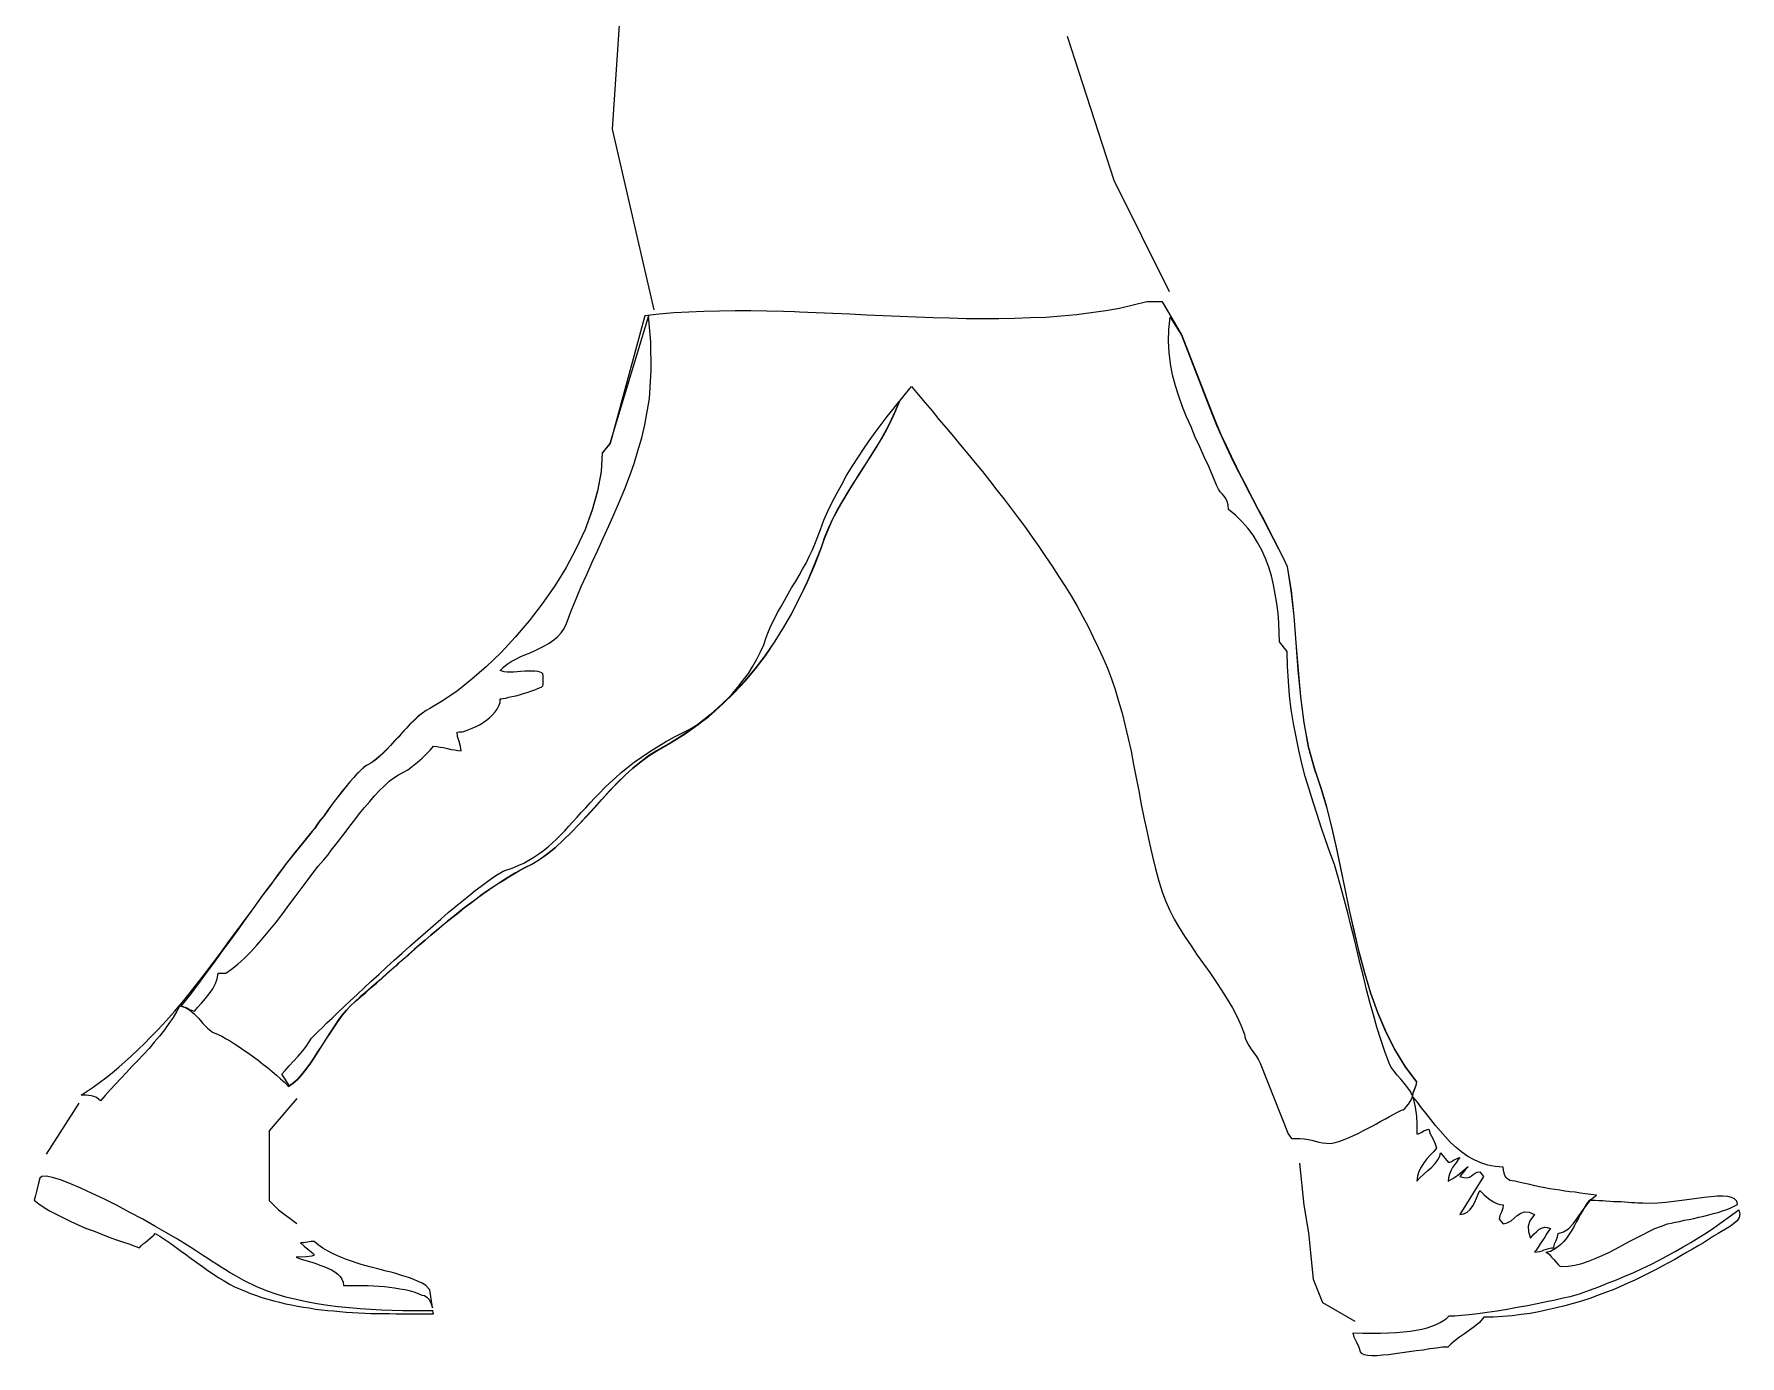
# Model space of a CAD drawing. Extents: x 137.46 to 138.64, y 53.82 to 55.56.
# Drawn here: x 137.465 to 138.64, y 53.819 to 54.73 of the extents above; entities that cross this region are included whole.
import ezdxf

# ---------------------------------------------------------------- set-up
doc = ezdxf.new("R2010")
doc.units = 0
doc.layers.get('0').update_dxf_attribs({"linetype": 'CONTINUOUS'})

msp = doc.modelspace()

# ---------------------------------------------------------------- linework, layer by layer
for p, q in [((137.4955, 53.9933), (137.4731, 53.9582)), ((137.6457, 53.9965), (137.6266, 53.9742)), ((137.6266, 53.9742), (137.6266, 53.9518)), ((137.6266, 53.9518), (137.6266, 53.9262)), ((138.3364, 53.9518), (138.3395, 53.923)), ((137.6266, 53.9262), (137.633, 53.9198)), ((137.633, 53.9198), (137.6457, 53.9102)), ((138.3395, 53.923), (138.3427, 53.9039)), ((138.3427, 53.9039), (138.3459, 53.8719)), ((138.3459, 53.8719), (138.3523, 53.8559)), ((138.3523, 53.8559), (138.3747, 53.8431))]:
    msp.add_line(p, q)
for points in [[(137.8919, 54.5398), (137.8632, 54.6644), (137.8727, 54.805), (137.8727, 54.8434), (137.8632, 54.8754)], [(138.1765, 54.7284), (138.2085, 54.6293), (138.2468, 54.5526)]]:
    msp.add_lwpolyline(points)
at = {"linetype": 'CONTINUOUS'}
for points in [[(137.5649, 54.0602), (137.5684, 54.0594), (137.5719, 54.0574), (137.575, 54.0547), (137.5781, 54.0516), (137.581, 54.0481), (137.5842, 54.045), (137.5876, 54.0422), (137.5915, 54.0406), (137.594, 54.0393), (137.597, 54.0376), (137.5999, 54.036), (137.6028, 54.034), (137.606, 54.032), (137.6092, 54.0298), (137.6125, 54.0276), (137.6158, 54.0252), (137.619, 54.0228), (137.6223, 54.0202), (137.6255, 54.0177), (137.6287, 54.0151), (137.6316, 54.0125), (137.6345, 54.01), (137.6375, 54.0074), (137.64, 54.0048), (137.6431, 54.007), (137.6461, 54.0096), (137.649, 54.0127), (137.6517, 54.0162), (137.6547, 54.0201), (137.6574, 54.0243), (137.6602, 54.0285), (137.6631, 54.0329), (137.6659, 54.0373), (137.6686, 54.0417), (137.6714, 54.0459), (137.6743, 54.0501), (137.677, 54.0539), (137.68, 54.0574), (137.6829, 54.0605), (137.686, 54.0633), (137.6895, 54.0664), (137.6932, 54.0695), (137.6968, 54.0726), (137.7005, 54.0759), (137.7041, 54.0792), (137.7078, 54.0825), (137.7115, 54.0858), (137.7153, 54.0891), (137.719, 54.0924), (137.7228, 54.0957), (137.7267, 54.099), (137.7303, 54.1023), (137.7342, 54.1056), (137.738, 54.1089), (137.7419, 54.1122), (137.7457, 54.1155), (137.7496, 54.1186), (137.7534, 54.1217), (137.7575, 54.1248), (137.7613, 54.128), (137.7651, 54.1309), (137.769, 54.1338), (137.7728, 54.1366), (137.7767, 54.1393), (137.7805, 54.1421), (137.7844, 54.1446), (137.7884, 54.147), (137.7923, 54.1494), (137.7961, 54.1518), (137.7998, 54.154), (137.8036, 54.156), (137.8075, 54.1578), (137.813, 54.1611), (137.8185, 54.1651), (137.824, 54.1695), (137.8293, 54.1745), (137.8346, 54.1798), (137.8401, 54.1853), (137.8454, 54.191), (137.8507, 54.1968), (137.8558, 54.2025), (137.8611, 54.2084), (137.8666, 54.2139), (137.8719, 54.2192), (137.8773, 54.2241), (137.8828, 54.2285), (137.8882, 54.2326), (137.8937, 54.236), (137.9036, 54.2417), (137.9132, 54.2478), (137.9221, 54.2542), (137.9309, 54.2611), (137.9392, 54.2683), (137.9471, 54.276), (137.9546, 54.284), (137.9617, 54.2926), (137.9685, 54.3014), (137.9749, 54.3108), (137.9809, 54.3207), (137.9868, 54.3309), (137.9923, 54.3416), (137.9976, 54.3525), (138.0026, 54.3641), (138.0071, 54.3762), (138.0093, 54.3828), (138.0121, 54.3894), (138.015, 54.3958), (138.0183, 54.402), (138.0218, 54.4082), (138.0255, 54.4145), (138.0293, 54.4205), (138.0333, 54.4267), (138.0372, 54.4328), (138.041, 54.4388), (138.0449, 54.4451), (138.0487, 54.4513), (138.0522, 54.4575), (138.0555, 54.4639), (138.0584, 54.4705), (138.0612, 54.4771), (138.0692, 54.487), (138.0738, 54.4815), (138.0786, 54.4758), (138.0833, 54.4702), (138.0881, 54.4643), (138.0931, 54.4586), (138.098, 54.4526), (138.1029, 54.4467), (138.1079, 54.4407), (138.113, 54.4344), (138.118, 54.4284), (138.1229, 54.4222), (138.128, 54.4157), (138.133, 54.4093), (138.1379, 54.4029), (138.1427, 54.3965), (138.1476, 54.3899), (138.1524, 54.3833), (138.157, 54.3767), (138.1616, 54.3699), (138.1661, 54.3632), (138.1705, 54.3564), (138.1749, 54.3496), (138.1792, 54.3427), (138.1832, 54.3357), (138.187, 54.3287), (138.1909, 54.3216), (138.1944, 54.3144), (138.1978, 54.3073), (138.2009, 54.3002), (138.2041, 54.293), (138.207, 54.2857), (138.2096, 54.2783), (138.2119, 54.2703), (138.2143, 54.2619), (138.2163, 54.2533), (138.2184, 54.2446), (138.2204, 54.2357), (138.2222, 54.2265), (138.224, 54.2175), (138.2259, 54.2084), (138.2275, 54.199), (138.2293, 54.1901), (138.2312, 54.1809), (138.2332, 54.1721), (138.2352, 54.1633), (138.2372, 54.1547), (138.2396, 54.1463), (138.242, 54.1382), (138.2444, 54.1322), (138.2471, 54.1259), (138.2502, 54.1199), (138.2539, 54.1138), (138.2577, 54.1076), (138.2618, 54.1016), (138.266, 54.0953), (138.2704, 54.0893), (138.2746, 54.0833), (138.2788, 54.077), (138.2828, 54.071), (138.2867, 54.0649), (138.2903, 54.0589), (138.2935, 54.0527), (138.2962, 54.0466), (138.2986, 54.0406), (138.299, 54.038), (138.3001, 54.0354), (138.3015, 54.0329), (138.3032, 54.0305), (138.305, 54.0279), (138.3068, 54.0254), (138.3083, 54.023), (138.3094, 54.0208), (138.3286, 53.9722), (138.331, 53.9688), (138.3367, 53.9688), (138.3396, 53.9686), (138.3424, 53.9682), (138.3449, 53.9677), (138.3473, 53.9671), (138.3499, 53.9664), (138.3524, 53.966), (138.355, 53.9656), (138.3579, 53.9655), (138.3611, 53.9662), (138.3642, 53.9671), (138.3673, 53.9682), (138.3706, 53.9695), (138.3737, 53.971), (138.377, 53.9724), (138.3801, 53.9741), (138.3834, 53.9757), (138.3865, 53.9774), (138.3896, 53.979), (138.3926, 53.9808), (138.3957, 53.9825), (138.3986, 53.9841), (138.4014, 53.9856), (138.4041, 53.9871), (138.4067, 53.9884), (138.4078, 53.9887), (138.4091, 53.9896), (138.4103, 53.9909), (138.4116, 53.9926), (138.4127, 53.9944), (138.4136, 53.996), (138.4144, 53.9977), (138.4145, 53.9988), (138.4151, 54.0008), (138.416, 54.0032), (138.4169, 54.0056), (138.4173, 54.008), (138.4092, 54.0188), (138.4021, 54.0305), (138.3959, 54.0428), (138.3904, 54.0558), (138.3856, 54.0691), (138.3814, 54.0831), (138.3776, 54.0974), (138.3742, 54.1118), (138.371, 54.1263), (138.368, 54.141), (138.3649, 54.1554), (138.362, 54.1697), (138.3587, 54.1836), (138.3552, 54.1974), (138.3514, 54.2104), (138.3471, 54.223), (138.3427, 54.2386), (138.3396, 54.2555), (138.3374, 54.2732), (138.3358, 54.2917), (138.3343, 54.3104), (138.3329, 54.3287), (138.3308, 54.3465), (138.3283, 54.363), (138.3253, 54.369), (138.3222, 54.3753), (138.3189, 54.3819), (138.3154, 54.3886), (138.3118, 54.3956), (138.3081, 54.4026), (138.3043, 54.4097), (138.3006, 54.417), (138.2968, 54.4244), (138.2931, 54.4317), (138.2896, 54.4388), (138.2861, 54.4462), (138.2828, 54.4533), (138.2797, 54.4603), (138.277, 54.4672), (138.2744, 54.4738), (138.2555, 54.5227), (138.2488, 54.5341), (138.242, 54.5454), (138.2312, 54.5454), (138.222, 54.5431), (138.2125, 54.5409), (138.203, 54.5392), (138.1929, 54.5378), (138.1828, 54.5365), (138.1724, 54.5356), (138.1619, 54.5346), (138.1511, 54.5343), (138.1403, 54.5339), (138.1293, 54.5337), (138.1181, 54.5337), (138.1068, 54.5337), (138.0954, 54.5341), (138.0841, 54.5343), (138.0725, 54.5348), (138.0612, 54.5352), (138.0496, 54.5357), (138.0381, 54.5363), (138.0266, 54.5368), (138.015, 54.5374), (138.0035, 54.5379), (137.9921, 54.5383), (137.9921, 54.5383), (137.9885, 54.5385), (137.9809, 54.5387), (137.9809, 54.5387), (137.9696, 54.539), (137.9586, 54.5392), (137.9476, 54.5392), (137.9368, 54.539), (137.9262, 54.5388), (137.9157, 54.5383), (137.9055, 54.5378), (137.8954, 54.5368), (137.8855, 54.5357), (137.8615, 54.4478), (137.856, 54.4414), (137.8553, 54.4284), (137.8529, 54.4152), (137.8492, 54.402), (137.8443, 54.3886), (137.8382, 54.3754), (137.8313, 54.3624), (137.8234, 54.3498), (137.8148, 54.3373), (137.8058, 54.3256), (137.7961, 54.3144), (137.7864, 54.3038), (137.7763, 54.2941), (137.7662, 54.2853), (137.7563, 54.2774), (137.7466, 54.2707), (137.7373, 54.2652), (137.7347, 54.2637), (137.7322, 54.262), (137.7294, 54.2599), (137.7269, 54.2573), (137.7241, 54.2547), (137.7214, 54.2518), (137.7186, 54.2489), (137.7159, 54.2457), (137.7129, 54.2428), (137.7102, 54.2397), (137.7074, 54.237), (137.7047, 54.2342), (137.7021, 54.2316), (137.6994, 54.2294), (137.6968, 54.2276), (137.6942, 54.2261), (137.692, 54.2247), (137.6898, 54.2227), (137.6875, 54.2203), (137.6849, 54.2177), (137.6823, 54.2146), (137.6796, 54.2115), (137.677, 54.208), (137.6743, 54.2045), (137.6715, 54.201), (137.669, 54.1976), (137.6666, 54.1941), (137.6642, 54.191), (137.6618, 54.1879), (137.6598, 54.1851), (137.658, 54.1825), (137.6563, 54.1805), (137.6505, 54.1734), (137.6446, 54.1659), (137.6387, 54.1585), (137.6331, 54.151), (137.6274, 54.1435), (137.6217, 54.1358), (137.6162, 54.1281), (137.6105, 54.1206), (137.6049, 54.1129), (137.5992, 54.1052), (137.5935, 54.0975), (137.5878, 54.09), (137.5821, 54.0823), (137.5763, 54.075), (137.5704, 54.0675), (137.5646, 54.0602), (137.5646, 54.0602), (137.5646, 54.06)], [(137.5658, 54.06), (137.5673, 54.0598), (137.5686, 54.0594), (137.5699, 54.0589), (137.5711, 54.0583), (137.5722, 54.0576), (137.5732, 54.0572), (137.5743, 54.0569), (137.5752, 54.0567), (137.5774, 54.0593), (137.5801, 54.0622), (137.5827, 54.0653), (137.5854, 54.0686), (137.5878, 54.0719), (137.5896, 54.0756), (137.5909, 54.079), (137.5915, 54.0827), (137.5968, 54.0827), (137.6008, 54.0855), (137.605, 54.0889), (137.6094, 54.0928), (137.6138, 54.0972), (137.6182, 54.1021), (137.6226, 54.1072), (137.627, 54.1126), (137.6316, 54.1182), (137.636, 54.1239), (137.6402, 54.1296), (137.6446, 54.1353), (137.6488, 54.141), (137.6529, 54.1465), (137.6567, 54.1516), (137.6605, 54.1565), (137.6642, 54.1609), (137.667, 54.1642), (137.6697, 54.1677), (137.6726, 54.1715), (137.6757, 54.1756), (137.6789, 54.1798), (137.6822, 54.184), (137.6856, 54.1884), (137.6889, 54.1928), (137.6924, 54.197), (137.6959, 54.201), (137.6992, 54.2049), (137.7027, 54.2086), (137.706, 54.2118), (137.7093, 54.215), (137.7126, 54.2175), (137.7157, 54.2195), (137.7188, 54.221), (137.7221, 54.223), (137.7254, 54.2254), (137.7289, 54.2282), (137.732, 54.2309), (137.7349, 54.2338), (137.7377, 54.2366), (137.7399, 54.2392), (137.7421, 54.239), (137.7444, 54.2386), (137.7468, 54.2382), (137.7494, 54.2377), (137.752, 54.237), (137.7543, 54.2366), (137.7567, 54.2362), (137.7589, 54.236), (137.7585, 54.239), (137.7576, 54.2424), (137.7565, 54.2459), (137.7562, 54.2489), (137.7578, 54.249), (137.7598, 54.2492), (137.7619, 54.2498), (137.7642, 54.2507), (137.7666, 54.2516), (137.7692, 54.2527), (137.7716, 54.254), (137.7741, 54.2555), (137.7763, 54.2571), (137.7785, 54.2587), (137.7805, 54.2608), (137.7824, 54.2628), (137.7838, 54.2648), (137.7849, 54.267), (137.7857, 54.2694), (137.7858, 54.2718), (137.7866, 54.2718), (137.7879, 54.2721), (137.7897, 54.2723), (137.7917, 54.2729), (137.7939, 54.2734), (137.7965, 54.274), (137.799, 54.2747), (137.8018, 54.2754), (137.8044, 54.2762), (137.8069, 54.2771), (137.8091, 54.2778), (137.8113, 54.2787), (137.813, 54.2795), (137.8144, 54.2802), (137.8152, 54.2809), (137.8155, 54.2817), (137.8155, 54.2879), (137.8152, 54.289), (137.8144, 54.2897), (137.8133, 54.2903), (137.8117, 54.2906), (137.8097, 54.291), (137.8075, 54.291), (137.8051, 54.291), (137.8027, 54.2908), (137.8001, 54.2906), (137.7976, 54.2904), (137.795, 54.2903), (137.7928, 54.2903), (137.7906, 54.2903), (137.7886, 54.2904), (137.7871, 54.2908), (137.7858, 54.2914), (137.788, 54.2937), (137.7906, 54.2958), (137.7934, 54.2976), (137.7965, 54.2992), (137.7996, 54.3007), (137.8029, 54.3022), (137.8064, 54.3036), (137.8098, 54.3051), (137.8131, 54.3067), (137.8164, 54.3084), (137.8196, 54.3102), (137.8227, 54.3124), (137.8254, 54.3146), (137.8278, 54.3174), (137.83, 54.3203), (137.8316, 54.3238), (137.8348, 54.3324), (137.8382, 54.3408), (137.8417, 54.3492), (137.8454, 54.3575), (137.8492, 54.3659), (137.8531, 54.3743), (137.8567, 54.3826), (137.8606, 54.391), (137.8644, 54.3994), (137.8681, 54.4079), (137.8716, 54.4165), (137.8749, 54.4251), (137.878, 54.4339), (137.8807, 54.4427), (137.8833, 54.4517), (137.8855, 54.4606), (137.8886, 54.4788), (137.8899, 54.4982), (137.8895, 54.5176), (137.8881, 54.5357), (137.8613, 54.4478), (137.856, 54.4412), (137.8553, 54.4282), (137.8529, 54.415), (137.8492, 54.4018), (137.8443, 54.3886), (137.8382, 54.3754), (137.8313, 54.3624), (137.8234, 54.3496), (137.8148, 54.3373), (137.8058, 54.3256), (137.7961, 54.3144), (137.7864, 54.3038), (137.7763, 54.2941), (137.7662, 54.2853), (137.7563, 54.2774), (137.7466, 54.2707), (137.7373, 54.2652), (137.7347, 54.2637), (137.7322, 54.2619), (137.7294, 54.2597), (137.7267, 54.2573), (137.7239, 54.2545), (137.7212, 54.2516), (137.7184, 54.2487), (137.7157, 54.2457), (137.7129, 54.2426), (137.7102, 54.2397), (137.7074, 54.2368), (137.7047, 54.234), (137.7019, 54.2316), (137.6992, 54.2294), (137.6966, 54.2276), (137.6941, 54.2261), (137.6919, 54.2247), (137.6897, 54.2227), (137.6873, 54.2203), (137.6847, 54.2175), (137.6822, 54.2146), (137.6794, 54.2113), (137.6768, 54.208), (137.6741, 54.2045), (137.6714, 54.201), (137.6688, 54.1976), (137.6664, 54.1941), (137.664, 54.1908), (137.6616, 54.1879), (137.6596, 54.1849), (137.6578, 54.1825), (137.6561, 54.1805), (137.6503, 54.1732), (137.6444, 54.1659), (137.6387, 54.1585), (137.6329, 54.151), (137.6274, 54.1433), (137.6217, 54.1358), (137.6162, 54.1281), (137.6105, 54.1204), (137.605, 54.1127), (137.5995, 54.105), (137.5939, 54.0975), (137.5884, 54.0898), (137.5829, 54.0823), (137.5772, 54.0748), (137.5715, 54.0673), (137.5658, 54.06)], [(138.4142, 53.9986), (138.4129, 54.0012), (138.4111, 54.0039), (138.4087, 54.0069), (138.4063, 54.0098), (138.4037, 54.0125), (138.4015, 54.0155), (138.3995, 54.0182), (138.3982, 54.0208), (138.3953, 54.0288), (138.3926, 54.0371), (138.3898, 54.0455), (138.3874, 54.0541), (138.3849, 54.0629), (138.3827, 54.0715), (138.3805, 54.0805), (138.3783, 54.0893), (138.3761, 54.0981), (138.3741, 54.1069), (138.3719, 54.1157), (138.3697, 54.1243), (138.3675, 54.1329), (138.3653, 54.1413), (138.3629, 54.1496), (138.3605, 54.1576), (138.3574, 54.1662), (138.3545, 54.1747), (138.3515, 54.1833), (138.3486, 54.1921), (138.3459, 54.2007), (138.3431, 54.2095), (138.3405, 54.2183), (138.3382, 54.2272), (138.336, 54.2364), (138.3341, 54.2456), (138.3323, 54.2549), (138.3308, 54.2644), (138.3297, 54.2741), (138.3288, 54.284), (138.3283, 54.2941), (138.3281, 54.3044), (138.3226, 54.311), (138.3224, 54.3177), (138.3222, 54.3243), (138.3217, 54.3309), (138.3209, 54.3375), (138.3198, 54.3439), (138.3186, 54.3503), (138.3171, 54.3566), (138.3153, 54.3626), (138.3131, 54.3685), (138.3105, 54.3742), (138.3076, 54.3795), (138.3045, 54.3846), (138.3008, 54.3895), (138.2968, 54.3941), (138.2924, 54.3983), (138.2876, 54.4022), (138.2874, 54.4055), (138.2867, 54.4079), (138.2858, 54.4099), (138.2845, 54.4115), (138.2832, 54.413), (138.2819, 54.4145), (138.2806, 54.4163), (138.2795, 54.4185), (138.2768, 54.4253), (138.274, 54.4319), (138.2709, 54.4386), (138.2678, 54.4454), (138.2647, 54.4522), (138.2618, 54.4592), (138.2587, 54.4661), (138.2559, 54.4731), (138.2533, 54.4804), (138.2511, 54.4876), (138.2491, 54.4951), (138.2477, 54.5026), (138.2467, 54.5105), (138.2462, 54.5183), (138.2464, 54.5264), (138.2473, 54.5348), (138.2552, 54.5225), (138.274, 54.4738), (138.2766, 54.4672), (138.2794, 54.4603), (138.2825, 54.4533), (138.2858, 54.4462), (138.2892, 54.4388), (138.2927, 54.4317), (138.2966, 54.4244), (138.3002, 54.417), (138.3041, 54.4097), (138.3077, 54.4026), (138.3114, 54.3956), (138.3151, 54.3886), (138.3186, 54.3819), (138.322, 54.3753), (138.3252, 54.369), (138.3281, 54.363), (138.3307, 54.3465), (138.3325, 54.3287), (138.3339, 54.3104), (138.3354, 54.2917), (138.3371, 54.2732), (138.3394, 54.2553), (138.3426, 54.2384), (138.347, 54.2228), (138.3512, 54.2102), (138.355, 54.1972), (138.3585, 54.1835), (138.3618, 54.1695), (138.3647, 54.1552), (138.3678, 54.1408), (138.3708, 54.1263), (138.3741, 54.1116), (138.3774, 54.0972), (138.3812, 54.0831), (138.3854, 54.0691), (138.3902, 54.0556), (138.3957, 54.0426), (138.4019, 54.0303), (138.4091, 54.0186), (138.4171, 54.0078), (138.4167, 54.0054), (138.4157, 54.003), (138.4147, 54.0008), (138.4142, 53.9986)], [(137.6406, 54.0052), (137.6353, 54.0131), (137.6376, 54.0158), (137.6404, 54.019), (137.6435, 54.0222), (137.6466, 54.0255), (137.6495, 54.029), (137.6521, 54.0323), (137.6543, 54.0354), (137.6558, 54.038), (137.6578, 54.04), (137.6604, 54.0426), (137.6633, 54.0453), (137.6664, 54.0486), (137.6701, 54.0519), (137.6739, 54.0558), (137.6781, 54.0596), (137.6825, 54.0638), (137.6873, 54.0682), (137.692, 54.0726), (137.697, 54.0774), (137.7023, 54.082), (137.7074, 54.0869), (137.7128, 54.0917), (137.7182, 54.0966), (137.7236, 54.1014), (137.7291, 54.1062), (137.7344, 54.1109), (137.7397, 54.1155), (137.745, 54.1201), (137.7499, 54.1245), (137.7549, 54.1285), (137.7597, 54.1325), (137.7642, 54.1362), (137.7686, 54.1397), (137.7727, 54.1428), (137.7763, 54.1455), (137.7798, 54.1481), (137.7829, 54.1501), (137.7855, 54.1518), (137.7879, 54.153), (137.7897, 54.1538), (137.7941, 54.1552), (137.7981, 54.1569), (137.802, 54.1587), (137.8056, 54.1607), (137.8091, 54.1628), (137.8124, 54.165), (137.8157, 54.1673), (137.8188, 54.1699), (137.8218, 54.1725), (137.8247, 54.1752), (137.8274, 54.178), (137.8304, 54.1809), (137.8331, 54.184), (137.8359, 54.1871), (137.8388, 54.1902), (137.8417, 54.1935), (137.8447, 54.1968), (137.8478, 54.2001), (137.8509, 54.2036), (137.8542, 54.2069), (137.8577, 54.2104), (137.8613, 54.214), (137.8652, 54.2175), (137.8692, 54.221), (137.8736, 54.2245), (137.8782, 54.2282), (137.8831, 54.2316), (137.8882, 54.2351), (137.8937, 54.2386), (137.8996, 54.2421), (137.9058, 54.2456), (137.9124, 54.2489), (137.9165, 54.2509), (137.9207, 54.2534), (137.9251, 54.2564), (137.9293, 54.2595), (137.9335, 54.2631), (137.9377, 54.267), (137.9417, 54.271), (137.9458, 54.2754), (137.9496, 54.2798), (137.9533, 54.2846), (137.9568, 54.2893), (137.9599, 54.2943), (137.9626, 54.2992), (137.9652, 54.3042), (137.9674, 54.3091), (137.969, 54.3141), (137.9707, 54.3183), (137.9725, 54.3227), (137.9747, 54.3269), (137.9769, 54.3313), (137.9793, 54.3355), (137.9817, 54.3397), (137.9842, 54.3441), (137.9866, 54.3483), (137.9892, 54.3525), (137.9918, 54.3569), (137.9941, 54.3612), (137.9965, 54.3654), (137.9987, 54.3698), (138.0007, 54.374), (138.0026, 54.3784), (138.0042, 54.3826), (138.0064, 54.3886), (138.0088, 54.3949), (138.0115, 54.4011), (138.0145, 54.4073), (138.0178, 54.4134), (138.0211, 54.4196), (138.0245, 54.4258), (138.0284, 54.4319), (138.0321, 54.4379), (138.0361, 54.4438), (138.0401, 54.4496), (138.0441, 54.4553), (138.0482, 54.4608), (138.0524, 54.4663), (138.0566, 54.4714), (138.0606, 54.4766), (138.0579, 54.47), (138.055, 54.4636), (138.0517, 54.4571), (138.0482, 54.4509), (138.0445, 54.4449), (138.0407, 54.4386), (138.0368, 54.4326), (138.033, 54.4266), (138.0289, 54.4203), (138.0253, 54.4143), (138.0216, 54.4081), (138.0181, 54.4018), (138.0148, 54.3956), (138.0119, 54.3892), (138.0092, 54.3826), (138.007, 54.376), (138.0022, 54.3641), (137.9972, 54.3525), (137.9921, 54.3414), (137.9866, 54.3307), (137.9808, 54.3207), (137.9745, 54.3108), (137.9681, 54.3014), (137.9613, 54.2926), (137.9542, 54.284), (137.9467, 54.276), (137.9388, 54.2683), (137.9306, 54.2611), (137.922, 54.2542), (137.913, 54.2478), (137.9035, 54.2417), (137.8936, 54.236), (137.8881, 54.2326), (137.8826, 54.2285), (137.8773, 54.2241), (137.8718, 54.2192), (137.8665, 54.2139), (137.8611, 54.2082), (137.8558, 54.2025), (137.8505, 54.1968), (137.8452, 54.191), (137.8399, 54.1853), (137.8346, 54.1798), (137.8293, 54.1745), (137.824, 54.1695), (137.8185, 54.165), (137.813, 54.1609), (137.8075, 54.1576), (137.8036, 54.1558), (137.7998, 54.1538), (137.7959, 54.1516), (137.7923, 54.1494), (137.7882, 54.147), (137.7844, 54.1444), (137.7805, 54.1419), (137.7767, 54.1393), (137.7728, 54.1366), (137.769, 54.1336), (137.7651, 54.1307), (137.7611, 54.1278), (137.7573, 54.1248), (137.7534, 54.1217), (137.7496, 54.1186), (137.7457, 54.1153), (137.7419, 54.1122), (137.738, 54.1089), (137.7342, 54.1056), (137.7303, 54.1023), (137.7265, 54.099), (137.7226, 54.0957), (137.719, 54.0922), (137.7151, 54.0889), (137.7115, 54.0856), (137.7076, 54.0823), (137.704, 54.079), (137.7003, 54.0759), (137.6966, 54.0726), (137.693, 54.0695), (137.6893, 54.0664), (137.6858, 54.0633), (137.6829, 54.0605), (137.68, 54.0574), (137.677, 54.0538), (137.6741, 54.0499), (137.6714, 54.0459), (137.6686, 54.0417), (137.6657, 54.0373), (137.6629, 54.0329), (137.6602, 54.0285), (137.6574, 54.0243), (137.6547, 54.0202), (137.6519, 54.0164), (137.6492, 54.0129), (137.6463, 54.0098), (137.6435, 54.0072), (137.6406, 54.0052)], [(137.5653, 54.0609), (137.5631, 54.0567), (137.5605, 54.0523), (137.5576, 54.0481), (137.5545, 54.0437), (137.551, 54.0395), (137.5475, 54.0353), (137.5439, 54.031), (137.54, 54.0268), (137.5362, 54.0226), (137.5321, 54.0184), (137.5283, 54.0144), (137.5244, 54.0103), (137.5208, 54.0063), (137.5171, 54.0023), (137.5136, 53.9984), (137.5105, 53.9948), (137.509, 53.996), (137.5076, 53.9972), (137.5059, 53.9979), (137.5041, 53.9982), (137.5024, 53.9986), (137.5006, 53.9988), (137.4988, 53.9988), (137.4971, 53.9988), (137.5012, 54.0014), (137.5054, 54.0043), (137.5098, 54.0074), (137.5142, 54.0107), (137.5186, 54.0142), (137.523, 54.018), (137.5274, 54.0219), (137.5318, 54.0259), (137.5363, 54.0301), (137.5407, 54.0343), (137.5449, 54.0387), (137.5492, 54.0431), (137.5534, 54.0475), (137.5576, 54.0521), (137.5614, 54.0565), (137.5653, 54.0609)], [(137.5649, 54.0602), (137.5646, 54.0602), (137.5646, 54.06)], [(138.5367, 53.9261), (138.5373, 53.9268), (138.541, 53.9299), (138.5373, 53.9303), (138.5336, 53.9308), (138.53, 53.9312), (138.5265, 53.9318), (138.5228, 53.9321), (138.5193, 53.9327), (138.5159, 53.9332), (138.5124, 53.9338), (138.5089, 53.9343), (138.5054, 53.9349), (138.5019, 53.9356), (138.4985, 53.9363), (138.4952, 53.9371), (138.4917, 53.9378), (138.4884, 53.9385), (138.4849, 53.9394), (138.4831, 53.9396), (138.4814, 53.94), (138.48, 53.9409), (138.4789, 53.9418), (138.4779, 53.9433), (138.4774, 53.9449), (138.477, 53.947), (138.4768, 53.9492), (138.4713, 53.9495), (138.4662, 53.9504), (138.4614, 53.9521), (138.4569, 53.9541), (138.4525, 53.9565), (138.4483, 53.9594), (138.4444, 53.9627), (138.4406, 53.9662), (138.4371, 53.97), (138.4336, 53.9739), (138.4301, 53.9779), (138.427, 53.9819), (138.4237, 53.986), (138.4206, 53.99), (138.4177, 53.9939), (138.4145, 53.9975), (138.4162, 53.9904), (138.4171, 53.9843), (138.4173, 53.9787), (138.4173, 53.9721), (138.4184, 53.9722), (138.4193, 53.9726), (138.4204, 53.973), (138.4215, 53.9737), (138.4224, 53.9743), (138.4235, 53.9746), (138.4244, 53.975), (138.4255, 53.9752), (138.4265, 53.9722), (138.4283, 53.9688), (138.4299, 53.9653), (138.4309, 53.9623), (138.4287, 53.9598), (138.4265, 53.9574), (138.4243, 53.9548), (138.4221, 53.9521), (138.4202, 53.9492), (138.4186, 53.9462), (138.4177, 53.9429), (138.4173, 53.9394), (138.4195, 53.9418), (138.4222, 53.9442), (138.4248, 53.9468), (138.4276, 53.9492), (138.4299, 53.9517), (138.4318, 53.9541), (138.4331, 53.9567), (138.4336, 53.9591), (138.4389, 53.9525), (138.44, 53.9526), (138.4411, 53.953), (138.442, 53.9536), (138.4431, 53.9541), (138.444, 53.9547), (138.445, 53.9552), (138.4461, 53.9556), (138.447, 53.9557), (138.4459, 53.9543), (138.4446, 53.9526), (138.4433, 53.9508), (138.442, 53.9488), (138.4407, 53.9466), (138.4398, 53.9442), (138.4391, 53.9418), (138.4389, 53.9394), (138.4422, 53.9413), (138.4455, 53.9437), (138.4486, 53.9462), (138.4512, 53.9484), (138.4527, 53.9497), (138.4527, 53.9495), (138.4508, 53.9475), (138.447, 53.9427), (138.4497, 53.942), (138.4517, 53.9418), (138.4536, 53.9422), (138.4549, 53.9431), (138.4561, 53.944), (138.4574, 53.9449), (138.4589, 53.9457), (138.4607, 53.9459), (138.4633, 53.9427), (138.447, 53.9166), (138.4497, 53.9169), (138.4521, 53.9182), (138.4541, 53.92), (138.4558, 53.9224), (138.4572, 53.925), (138.4585, 53.9277), (138.4596, 53.9305), (138.4607, 53.933), (138.462, 53.9316), (138.4636, 53.9301), (138.4655, 53.9285), (138.4677, 53.9268), (138.4701, 53.9253), (138.4724, 53.9242), (138.4746, 53.9235), (138.4768, 53.9231), (138.4765, 53.9208), (138.4756, 53.9182), (138.4745, 53.9158), (138.4741, 53.9134), (138.4768, 53.9101), (138.4796, 53.9107), (138.4822, 53.9122), (138.4844, 53.914), (138.4865, 53.9158), (138.4889, 53.9175), (138.4915, 53.9184), (138.4946, 53.9182), (138.4983, 53.9166), (138.4952, 53.9122), (138.4941, 53.9085), (138.4942, 53.9046), (138.4957, 53.9002), (138.4968, 53.9015), (138.4981, 53.9032), (138.4997, 53.9046), (138.5014, 53.9061), (138.5032, 53.907), (138.5052, 53.9078), (138.5072, 53.9076), (138.5093, 53.9068), (138.5082, 53.9054), (138.5069, 53.9034), (138.5054, 53.901), (138.5038, 53.8986), (138.5023, 53.8962), (138.5008, 53.894), (138.4996, 53.892), (138.4983, 53.8905), (138.5003, 53.8907), (138.5019, 53.8911), (138.5036, 53.8914), (138.505, 53.8922), (138.5067, 53.8927), (138.5082, 53.8931), (138.51, 53.8935), (138.5118, 53.8936), (138.5122, 53.8962), (138.5133, 53.8986), (138.5142, 53.9012), (138.5146, 53.9035), (138.5184, 53.9045), (138.5219, 53.9067), (138.525, 53.9101), (138.5281, 53.9142), (138.5311, 53.9186), (138.5318, 53.9197), (138.5318, 53.9197), (138.5367, 53.9261)], [(137.4686, 53.9416), (137.4675, 53.9372), (137.4665, 53.9332), (137.4656, 53.9296), (137.4647, 53.9263), (137.468, 53.9239), (137.4717, 53.9213), (137.4757, 53.9189), (137.4803, 53.9166), (137.485, 53.9142), (137.49, 53.9118), (137.4951, 53.9094), (137.5002, 53.9072), (137.5056, 53.9052), (137.5107, 53.9032), (137.5158, 53.9012), (137.5208, 53.8993), (137.5255, 53.8977), (137.5299, 53.8962), (137.534, 53.8948), (137.5374, 53.8936), (137.5385, 53.8949), (137.5398, 53.8962), (137.5413, 53.8973), (137.5429, 53.8986), (137.5444, 53.8999), (137.5459, 53.9012), (137.5471, 53.9023), (137.5482, 53.9035), (137.5514, 53.9015), (137.5547, 53.8993), (137.5581, 53.8969), (137.5616, 53.8944), (137.5653, 53.8918), (137.5691, 53.8891), (137.573, 53.8861), (137.5768, 53.8834), (137.5807, 53.8806), (137.5845, 53.8779), (137.5884, 53.8753), (137.592, 53.8729), (137.5957, 53.8708), (137.5994, 53.8686), (137.6028, 53.8667), (137.6061, 53.8653), (137.61, 53.8636), (137.6138, 53.8621), (137.6179, 53.8607), (137.6217, 53.8594), (137.6257, 53.8581), (137.6298, 53.857), (137.6338, 53.8561), (137.6378, 53.855), (137.642, 53.8543), (137.6461, 53.8533), (137.6503, 53.8526), (137.6543, 53.8521), (137.6585, 53.8513), (137.6627, 53.8508), (137.667, 53.8504), (137.6712, 53.8501), (137.6754, 53.8497), (137.6798, 53.8493), (137.684, 53.8489), (137.6882, 53.8488), (137.6926, 53.8486), (137.6968, 53.8484), (137.701, 53.8484), (137.7054, 53.8482), (137.7096, 53.8482), (137.714, 53.848), (137.7184, 53.848), (137.7226, 53.848), (137.727, 53.848), (137.7313, 53.848), (137.7357, 53.848), (137.7399, 53.848), (137.7395, 53.8501), (137.7327, 53.8501), (137.7259, 53.8501), (137.7188, 53.8502), (137.7115, 53.8504), (137.7041, 53.8506), (137.6968, 53.851), (137.6893, 53.8515), (137.6818, 53.8521), (137.6743, 53.853), (137.667, 53.8539), (137.6594, 53.855), (137.6523, 53.8563), (137.6452, 53.8579), (137.6382, 53.8596), (137.6314, 53.8616), (137.6248, 53.864), (137.6217, 53.8653), (137.6186, 53.8665), (137.6155, 53.868), (137.6124, 53.8695), (137.6092, 53.8711), (137.606, 53.8729), (137.6028, 53.8746), (137.5997, 53.8764), (137.5966, 53.8784), (137.5935, 53.8803), (137.5904, 53.8823), (137.5873, 53.8841), (137.5843, 53.8861), (137.5814, 53.888), (137.5787, 53.8898), (137.5759, 53.8916), (137.5702, 53.8953), (137.5635, 53.8995), (137.5559, 53.9039), (137.5479, 53.9085), (137.5395, 53.9132), (137.5307, 53.918), (137.5219, 53.9226), (137.5131, 53.927), (137.5046, 53.931), (137.4968, 53.9347), (137.4893, 53.9378), (137.4828, 53.9404), (137.4774, 53.942), (137.473, 53.9429), (137.47, 53.9427), (137.4686, 53.9416)], [(138.5063, 53.8904), (138.5074, 53.89), (138.5087, 53.8889), (138.5102, 53.8872), (138.5116, 53.8856), (138.5131, 53.8838), (138.5146, 53.8821), (138.5159, 53.881), (138.517, 53.8806), (138.5215, 53.8808), (138.5261, 53.8816), (138.5309, 53.8828), (138.5356, 53.8843), (138.5402, 53.8861), (138.545, 53.8882), (138.5497, 53.8904), (138.5545, 53.8929), (138.5591, 53.8953), (138.5637, 53.8979), (138.5682, 53.9002), (138.5728, 53.9026), (138.5772, 53.9048), (138.5814, 53.9068), (138.5858, 53.9085), (138.5899, 53.91), (138.5926, 53.9105), (138.5954, 53.9112), (138.5985, 53.9118), (138.6016, 53.9125), (138.6049, 53.9131), (138.6082, 53.9138), (138.6117, 53.9147), (138.6151, 53.9154), (138.6184, 53.9162), (138.6217, 53.9171), (138.625, 53.918), (138.628, 53.9191), (138.6309, 53.92), (138.6337, 53.9211), (138.636, 53.9222), (138.6382, 53.9235), (138.6377, 53.9257), (138.6362, 53.9274), (138.6342, 53.9283), (138.6315, 53.929), (138.6282, 53.9292), (138.6243, 53.9292), (138.6199, 53.9288), (138.6153, 53.9283), (138.6102, 53.9275), (138.6051, 53.9268), (138.5998, 53.9261), (138.5943, 53.9255), (138.5888, 53.9248), (138.5833, 53.9244), (138.5781, 53.9242), (138.573, 53.9244), (138.5714, 53.9244), (138.5695, 53.9244), (138.5675, 53.9246), (138.5653, 53.9246), (138.5629, 53.9248), (138.5606, 53.925), (138.558, 53.9252), (138.5554, 53.9253), (138.5529, 53.9253), (138.5503, 53.9255), (138.5475, 53.9257), (138.5452, 53.9259), (138.5426, 53.9259), (138.5402, 53.9261), (138.538, 53.9261), (138.536, 53.9261), (138.5345, 53.9241), (138.5331, 53.9219), (138.5316, 53.9193), (138.5301, 53.9167), (138.5287, 53.914), (138.5272, 53.9112), (138.5257, 53.9085), (138.5241, 53.9057), (138.5223, 53.903), (138.5206, 53.9004), (138.5186, 53.898), (138.5166, 53.8958), (138.5142, 53.894), (138.5118, 53.8924), (138.5093, 53.8911), (138.5063, 53.8904)], [(138.6391, 53.9197), (138.6399, 53.9169), (138.6393, 53.9144), (138.6379, 53.9122), (138.6355, 53.91), (138.6327, 53.9081), (138.63, 53.9063), (138.6272, 53.9048), (138.625, 53.9035), (138.6217, 53.9015), (138.6183, 53.8993), (138.6148, 53.8971), (138.6111, 53.8949), (138.6073, 53.8927), (138.6032, 53.8904), (138.5992, 53.888), (138.595, 53.8856), (138.5908, 53.8832), (138.5864, 53.8808), (138.5818, 53.8784), (138.5772, 53.8761), (138.5725, 53.8737), (138.5675, 53.8713), (138.5626, 53.8691), (138.5576, 53.8669), (138.5525, 53.8647), (138.5472, 53.8627), (138.5417, 53.8607), (138.5364, 53.8587), (138.5307, 53.8568), (138.525, 53.8552), (138.5193, 53.8535), (138.5135, 53.8521), (138.5074, 53.8508), (138.5014, 53.8495), (138.4953, 53.8484), (138.4891, 53.8475), (138.4829, 53.8467), (138.4765, 53.8462), (138.4701, 53.8458), (138.4635, 53.8457), (138.4604, 53.8422), (138.4569, 53.8392), (138.4536, 53.8367), (138.4501, 53.8343), (138.4468, 53.8319), (138.4437, 53.8297), (138.4409, 53.8275), (138.4387, 53.8251), (138.4349, 53.825), (138.4309, 53.8244), (138.4263, 53.8239), (138.4217, 53.8231), (138.4169, 53.8226), (138.412, 53.8218), (138.4072, 53.8211), (138.4025, 53.8204), (138.3979, 53.8198), (138.3937, 53.8195), (138.3898, 53.8191), (138.3863, 53.8191), (138.3834, 53.8193), (138.381, 53.8198), (138.3794, 53.8207), (138.3785, 53.8218), (138.3777, 53.8248), (138.3759, 53.8284), (138.3741, 53.8319), (138.3735, 53.835), (138.3801, 53.8348), (138.3863, 53.8347), (138.3924, 53.8348), (138.3979, 53.835), (138.4032, 53.8352), (138.4081, 53.8356), (138.4127, 53.8361), (138.4169, 53.8369), (138.4208, 53.8376), (138.4244, 53.8385), (138.4277, 53.8396), (138.4307, 53.8407), (138.4334, 53.842), (138.4358, 53.8435), (138.4378, 53.8449), (138.4397, 53.8466), (138.4435, 53.8467), (138.4481, 53.8471), (138.4534, 53.8477), (138.4594, 53.8484), (138.4658, 53.8493), (138.4726, 53.8502), (138.4796, 53.8513), (138.4865, 53.8526), (138.4935, 53.8539), (138.5003, 53.8552), (138.5067, 53.8565), (138.5127, 53.8577), (138.5182, 53.859), (138.523, 53.8601), (138.527, 53.8612), (138.53, 53.8621), (138.5362, 53.8643), (138.5426, 53.8667), (138.5486, 53.8691), (138.5549, 53.8715), (138.5607, 53.874), (138.5668, 53.8766), (138.5726, 53.8794), (138.5785, 53.8821), (138.5842, 53.885), (138.5897, 53.888), (138.5954, 53.8911), (138.6009, 53.8942), (138.6062, 53.8973), (138.6115, 53.9006), (138.6168, 53.9039), (138.6219, 53.9074), (138.6391, 53.9197)], [(137.7391, 53.8521), (137.7373, 53.8645), (137.7345, 53.8676), (137.732, 53.8691), (137.7292, 53.8704), (137.7263, 53.8717), (137.7234, 53.8728), (137.7203, 53.8739), (137.7171, 53.8748), (137.7139, 53.8759), (137.7106, 53.8768), (137.7073, 53.8775), (137.704, 53.8784), (137.7005, 53.8794), (137.697, 53.8803), (137.6935, 53.8812), (137.69, 53.8821), (137.6867, 53.8832), (137.6833, 53.8843), (137.68, 53.8856), (137.6765, 53.8869), (137.6732, 53.8882), (137.6699, 53.8898), (137.6668, 53.8914), (137.6637, 53.8933), (137.6605, 53.8955), (137.6576, 53.8979), (137.6567, 53.8979), (137.6556, 53.8979), (137.6543, 53.8977), (137.653, 53.8975), (137.6517, 53.8973), (137.6505, 53.8971), (137.6494, 53.8969), (137.6483, 53.8969), (137.6507, 53.8946), (137.6532, 53.8926), (137.6556, 53.8909), (137.6572, 53.8894), (137.6576, 53.8885), (137.656, 53.8878), (137.6521, 53.8874), (137.6453, 53.8872), (137.647, 53.8865), (137.6488, 53.8858), (137.6512, 53.885), (137.6536, 53.8843), (137.6561, 53.8836), (137.6589, 53.8827), (137.6616, 53.8817), (137.6644, 53.8806), (137.6671, 53.8795), (137.6695, 53.8783), (137.6719, 53.877), (137.6739, 53.8753), (137.6756, 53.8737), (137.6768, 53.8719), (137.6776, 53.8698), (137.6779, 53.8676), (137.6811, 53.8676), (137.6844, 53.8676), (137.6878, 53.8676), (137.6913, 53.8675), (137.6948, 53.8675), (137.6985, 53.8673), (137.7023, 53.8671), (137.706, 53.8669), (137.7096, 53.8665), (137.7131, 53.866), (137.7166, 53.8654), (137.7201, 53.8649), (137.7232, 53.8642), (137.7263, 53.8632), (137.7292, 53.8621), (137.7318, 53.861), (137.7336, 53.8607), (137.7353, 53.8596), (137.7366, 53.8581), (137.7375, 53.8566), (137.7382, 53.855), (137.7388, 53.8535), (137.7391, 53.8524), (137.7391, 53.8521)]]:
    msp.add_lwpolyline(points, dxfattribs=at)

doc.saveas('drawing.dxf')
